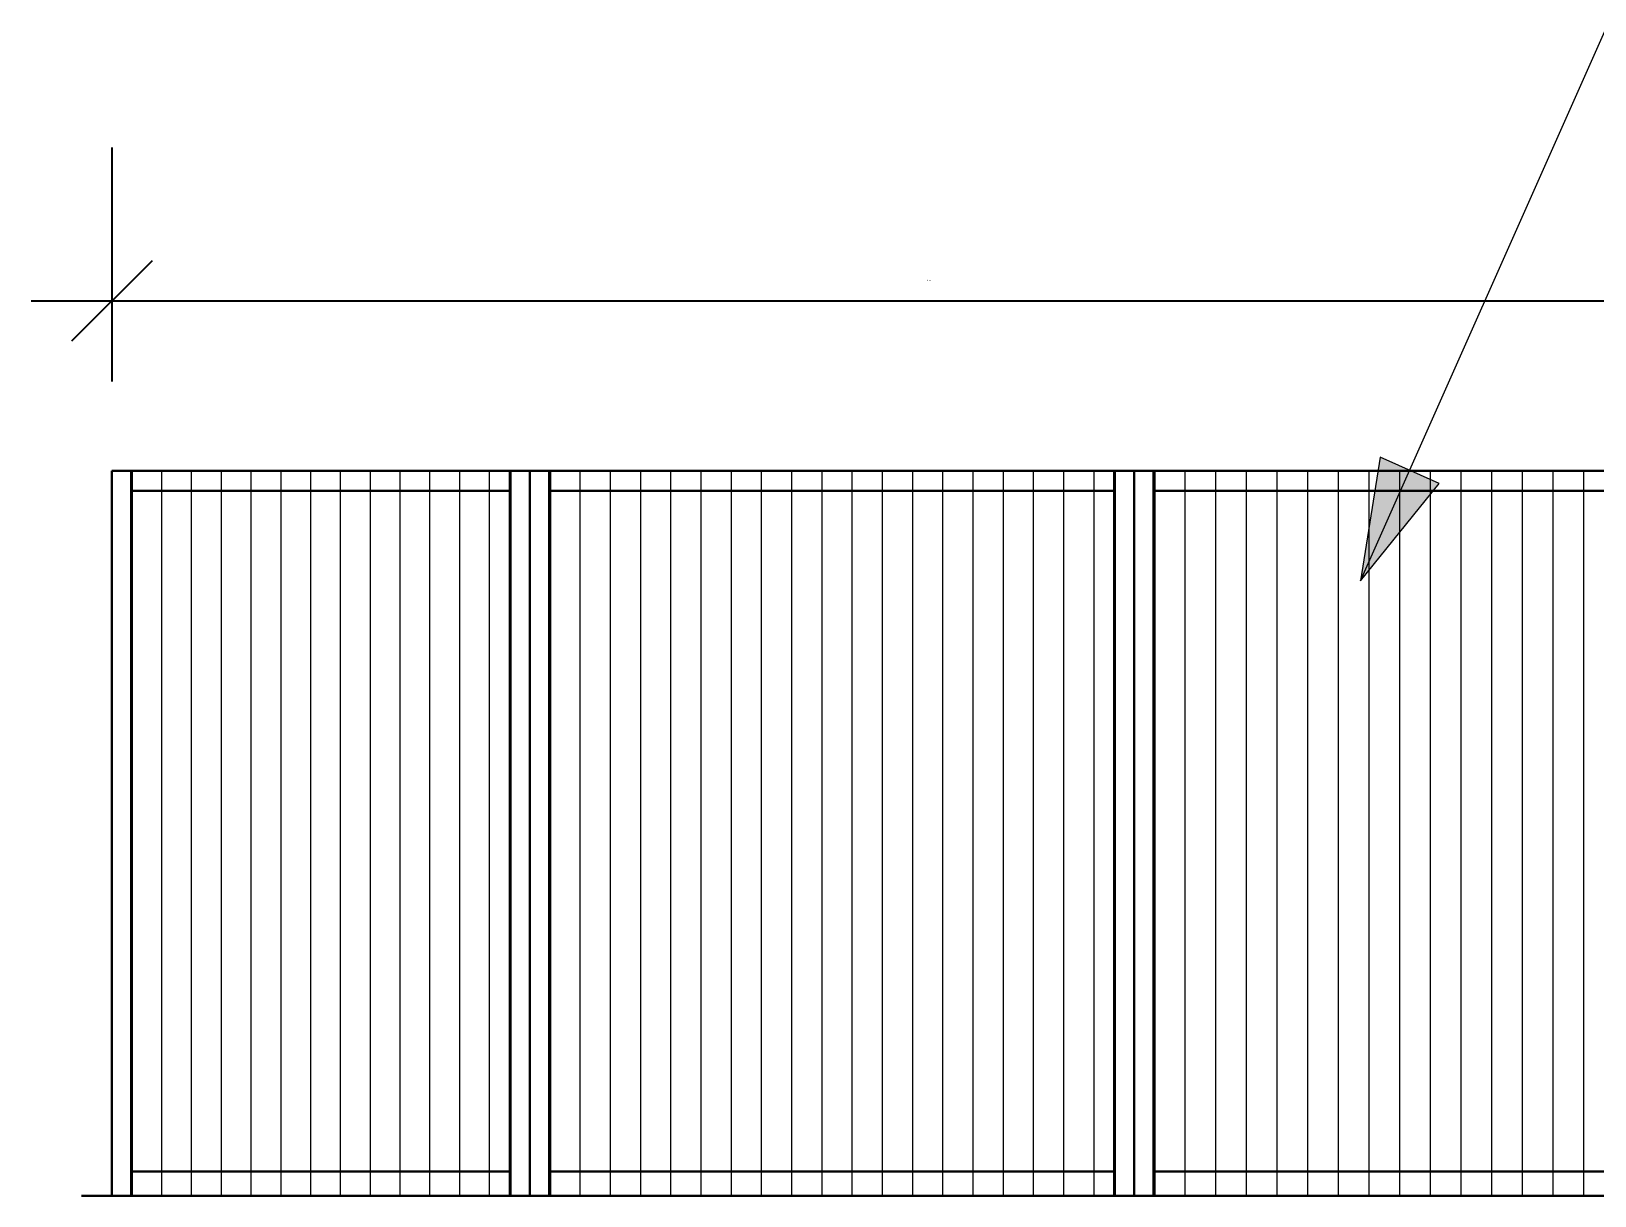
# Model space of a CAD drawing. Header units: millimetres. Extents: x -1379 to 1385823, y -4884429 to 548763.
# Drawn here: x 324579 to 328459, y -2335150 to -2332259 of the extents above; entities that cross this region are included whole.
import ezdxf

# ---------------------------------------------------------------- set-up
doc = ezdxf.new("R2010")
doc.units = ezdxf.units.MM
doc.layers.add('000 - CONCRETE_EX_LOUVERS_DEF_SUB', color=7, linetype='Continuous', plot=False)
doc.layers.add('000 - D I M', color=7, linetype='Continuous')
doc.layers.add('G-ANNO-TEXT', color=7, linetype='Continuous', lineweight=9)
doc.styles.add('Arial_2', font='arial.ttf', dxfattribs={"height": 3})
doc.dimstyles.new('DPA-DIM-3_0_T-T', dxfattribs={"dimscale": 304.8, "dimtxt": 306.07782, "dimasz": 0.656168, "dimexe": 0.656168, "dimexo": 0.0625, "dimgap": 0.164042, "dimtad": 1, "dimdec": 0, "dimzin": 0, "dimdsep": 46, "dimtxsty": 'Arial_2', "dimblk1": 'OBLIQUE', "dimblk2": 'OBLIQUE', "dimsah": 1, "dimcen": 0.09, "dimdle": 0.656168, "dimclrd": 7, "dimclre": 7, "dimclrt": 7, "dimadec": 8, "dimazin": 0, "dimtfac": 1, "dimtdec": 4, "dimtix": 1, "dimtmove": 0, "dimatfit": 3, "dimfxl": 1.312336, "dimfxlon": 1, "dimtvp": 1, "dimtolj": 1, "dimtzin": 0, "dimarcsym": 2})

# ---------------------------------------------------------------- blocks, each defined once
blk = doc.blocks.new('DPA_CP_Entrance Louver Grill Vertical Z - Louver Grill Vertical Z-5069871-IV01 - ELEVATION 4')
at = {"layer": '000 - CONCRETE_EX_LOUVERS_DEF_SUB', "color": 7}
for p, q in [((2312409.7, 109825), (2312459.7, 109825)), ((2312459.7, 109825), (2312409.7, 109825)), ((2312457.7, 109825), (2312409.7, 109825)), ((2312409.7, 109825), (2312459.7, 109825)), ((2313909.7, 109825), (2312409.7, 109825)), ((2313909.7, 109825), (2312409.7, 109825)), ((2312459.7, 109825), (2312457.7, 109825)), ((2313859.7, 109825), (2313909.7, 109825)), ((2313909.7, 109825), (2313859.7, 109825)), ((2313859.7, 109825), (2313909.7, 109825)), ((2313861.7, 109825), (2313859.7, 109825)), ((2313909.7, 109825), (2313861.7, 109825))]:
    blk.add_line(p, q, dxfattribs=at)
blk = doc.blocks.new('DPA_CP_Entrance Louver Grill Vertical Z - Louver Grill Vertical Z-5243039-IV01 - ELEVATION 4')
at = {"layer": '000 - CONCRETE_EX_LOUVERS_DEF_SUB', "color": 7}
for p, q in [((2313959.7, 111625), (2313909.7, 111625)), ((2313909.7, 111625), (2313959.7, 111625)), ((2313957.7, 111625), (2313909.7, 111625)), ((2313909.7, 111625), (2313959.7, 111625)), ((2315277.7, 111625), (2313909.7, 111625)), ((2315277.7, 111625), (2313909.7, 111625)), ((2313959.7, 111625), (2313957.7, 111625)), ((2315277.7, 111625), (2315227.7, 111625)), ((2315227.7, 111625), (2315277.7, 111625)), ((2315227.7, 111625), (2315277.7, 111625)), ((2315229.7, 111625), (2315227.7, 111625)), ((2315277.7, 111625), (2315229.7, 111625)), ((2315277.7, 111625), (2315277.7, 109825)), ((2315277.7, 109825), (2315277.7, 111625)), ((2315277.7, 109825), (2315277.7, 111625)), ((2315277.7, 109825), (2315277.7, 111625)), ((2315277.7, 111575), (2315277.7, 111625)), ((2315277.7, 111625), (2315277.7, 111575)), ((2313960.2, 111575), (2315227.7, 111575)), ((2315227.7, 111575), (2313960.2, 111575)), ((2313960.2, 111575), (2315227.7, 111575)), ((2315227.7, 111575), (2313960.2, 111575)), ((2315227.7, 109885), (2315227.7, 111575)), ((2315227.7, 109885), (2315227.7, 111575)), ((2315227.7, 111575), (2315227.7, 109885)), ((2315227.7, 109885), (2315227.7, 111575)), ((2315227.7, 109885), (2315227.7, 111575)), ((2315227.7, 109885), (2315227.7, 111575)), ((2315227.7, 109885), (2313960.2, 109885)), ((2315227.7, 109885), (2313960.2, 109885)), ((2313960.2, 109885), (2315227.7, 109885)), ((2315227.7, 109885), (2313960.2, 109885)), ((2315277.7, 109825), (2315277.7, 109885)), ((2315277.7, 109885), (2315277.7, 109825)), ((2313959.7, 109825), (2313909.7, 109825)), ((2313909.7, 109825), (2313959.7, 109825)), ((2313959.7, 109825), (2313909.7, 109825)), ((2313909.7, 109825), (2313957.7, 109825)), ((2313909.7, 109825), (2315277.7, 109825)), ((2315277.7, 109825), (2313909.7, 109825)), ((2313957.7, 109825), (2313959.7, 109825)), ((2315277.7, 109825), (2315227.7, 109825)), ((2315227.7, 109825), (2315277.7, 109825)), ((2315227.7, 109825), (2315229.7, 109825)), ((2315277.7, 109825), (2315227.7, 109825)), ((2315229.7, 109825), (2315277.7, 109825))]:
    blk.add_line(p, q, dxfattribs=at)
blk = doc.blocks.new('DPA_CP_Entrance Louver Grill Vertical Z - Louver Grill Vertical Z-V174-IV01 - ELEVATION 4')
at = {"layer": '000 - CONCRETE_EX_LOUVERS_DEF_SUB', "color": 7}
for p, q in [((2312459.7, 111625), (2312409.7, 111625)), ((2312409.7, 111625), (2312459.7, 111625)), ((2312457.7, 111625), (2312409.7, 111625)), ((2312409.7, 111625), (2312459.7, 111625)), ((2313909.7, 111625), (2312409.7, 111625)), ((2313909.7, 111625), (2312409.7, 111625)), ((2312459.7, 111625), (2312457.7, 111625)), ((2313909.7, 111625), (2313859.7, 111625)), ((2313859.7, 111625), (2313909.7, 111625)), ((2313859.7, 111625), (2313909.7, 111625)), ((2313861.7, 111625), (2313859.7, 111625)), ((2313909.7, 111625), (2313861.7, 111625)), ((2312460.2, 111575), (2313859.7, 111575)), ((2313859.7, 111575), (2312460.2, 111575)), ((2312460.2, 111575), (2313859.7, 111575)), ((2313859.7, 111575), (2312460.2, 111575)), ((2313859.7, 109885), (2312460.2, 109885)), ((2313859.7, 109885), (2312460.2, 109885)), ((2312460.2, 109885), (2313859.7, 109885)), ((2313859.7, 109885), (2312460.2, 109885)), ((2312459.7, 109825), (2312409.7, 109825)), ((2312409.7, 109825), (2312459.7, 109825)), ((2312459.7, 109825), (2312409.7, 109825)), ((2312409.7, 109825), (2312457.7, 109825)), ((2312409.7, 109825), (2313909.7, 109825)), ((2313909.7, 109825), (2312409.7, 109825)), ((2312457.7, 109825), (2312459.7, 109825)), ((2313909.7, 109825), (2313859.7, 109825)), ((2313859.7, 109825), (2313909.7, 109825)), ((2313859.7, 109825), (2313861.7, 109825)), ((2313909.7, 109825), (2313859.7, 109825)), ((2313861.7, 109825), (2313909.7, 109825))]:
    blk.add_line(p, q, dxfattribs=at)
blk = doc.blocks.new('DPA_CP_Entrance Louver Grill Vertical Z - Louver Grill Vertical Z-5239802-IV01 - ELEVATION 4')
at = {"layer": '000 - CONCRETE_EX_LOUVERS_DEF_SUB', "color": 7}
for p, q in [((2312409.7, 111625), (2311372.7, 111625)), ((2312409.7, 111625), (2311372.7, 111625)), ((2312409.7, 111625), (2312359.7, 111625)), ((2312359.7, 111625), (2312409.7, 111625)), ((2312359.7, 111625), (2312409.7, 111625)), ((2312361.7, 111625), (2312359.7, 111625)), ((2312409.7, 111625), (2312361.7, 111625)), ((2311422.7, 111575), (2312359.7, 111575)), ((2312359.7, 111575), (2311422.7, 111575)), ((2311422.7, 111575), (2312359.7, 111575)), ((2312359.7, 111575), (2311422.7, 111575)), ((2312359.7, 109885), (2311422.7, 109885)), ((2312359.7, 109885), (2311422.7, 109885)), ((2311422.7, 109885), (2312359.7, 109885)), ((2312359.7, 109885), (2311422.7, 109885)), ((2311347.7, 109825), (2311297.7, 109825)), ((2311297.7, 109825), (2311347.7, 109825)), ((2311347.7, 109825), (2311297.7, 109825)), ((2311297.7, 109825), (2311345.7, 109825)), ((2311297.7, 109825), (2312409.7, 109825)), ((2312409.7, 109825), (2311297.7, 109825)), ((2311345.7, 109825), (2311347.7, 109825)), ((2312409.7, 109825), (2312359.7, 109825)), ((2312359.7, 109825), (2312409.7, 109825)), ((2312359.7, 109825), (2312361.7, 109825)), ((2312409.7, 109825), (2312359.7, 109825)), ((2312361.7, 109825), (2312409.7, 109825))]:
    blk.add_line(p, q, dxfattribs=at)
blk = doc.blocks.new('DPA_CP_Entrance Louver Grill Vertical Z - Louver Grill Vertical Z-5242754-IV01 - ELEVATION 4')
at = {"layer": '000 - CONCRETE_EX_LOUVERS_DEF_SUB', "color": 7}
for p, q in [((2311372.7, 111625), (2311422.7, 111625)), ((2311422.7, 111625), (2311372.7, 111625)), ((2311372.7, 111625), (2311372.7, 109825)), ((2311372.7, 109825), (2311372.7, 111625)), ((2311422.7, 111625), (2311372.7, 111625)), ((2311372.7, 111625), (2311420.7, 111625)), ((2311372.7, 109825), (2311372.7, 111625)), ((2311372.7, 109825), (2311372.7, 111625)), ((2311372.7, 111575), (2311372.7, 111625)), ((2311372.7, 111625), (2311372.7, 111575)), ((2311372.7, 111625), (2312410.2, 111625)), ((2311372.7, 111625), (2312410.2, 111625)), ((2311420.7, 111625), (2311422.7, 111625)), ((2311420.7, 109825), (2311420.7, 111625)), ((2311420.7, 109825), (2311420.7, 111625)), ((2311422.7, 111625), (2311422.7, 109825)), ((2311422.7, 109825), (2311422.7, 111625)), ((2312360.2, 111625), (2312410.2, 111625)), ((2312410.2, 111625), (2312360.2, 111625)), ((2312360.2, 111625), (2312362.2, 111625)), ((2312410.2, 111625), (2312360.2, 111625)), ((2312360.2, 111625), (2312360.2, 109825)), ((2312360.2, 109825), (2312360.2, 111625)), ((2312362.2, 111625), (2312410.2, 111625)), ((2312362.2, 111625), (2312362.2, 109825)), ((2312362.2, 111625), (2312362.2, 109825)), ((2312410.2, 109825), (2312410.2, 111625)), ((2312410.2, 109825), (2312410.2, 111625)), ((2312410.2, 111625), (2312410.2, 109825)), ((2312410.2, 111625), (2312410.2, 109825)), ((2312410.2, 111575), (2312410.2, 111625)), ((2312410.2, 111625), (2312410.2, 111575)), ((2311422.7, 109885), (2311422.7, 111575)), ((2311422.7, 109885), (2311422.7, 111575)), ((2312360.2, 111575), (2311422.7, 111575)), ((2311422.7, 111575), (2312360.2, 111575)), ((2312360.2, 111575), (2311422.7, 111575)), ((2311422.7, 111575), (2312360.2, 111575)), ((2311422.7, 109885), (2311422.7, 111575)), ((2311422.7, 109885), (2311422.7, 111575)), ((2312360.2, 111575), (2312360.2, 109885)), ((2312360.2, 109885), (2312360.2, 111575)), ((2312360.2, 111575), (2312360.2, 109885)), ((2312360.2, 109885), (2312360.2, 111575)), ((2311372.7, 109825), (2311372.7, 109885)), ((2311372.7, 109885), (2311372.7, 109825)), ((2311422.7, 109885), (2312360.2, 109885)), ((2311422.7, 109885), (2312360.2, 109885)), ((2312360.2, 109885), (2311422.7, 109885)), ((2311422.7, 109885), (2312360.2, 109885)), ((2312410.2, 109825), (2312410.2, 109885)), ((2312410.2, 109885), (2312410.2, 109825)), ((2311372.7, 109825), (2311422.7, 109825)), ((2311422.7, 109825), (2311372.7, 109825)), ((2311420.7, 109825), (2311372.7, 109825)), ((2311372.7, 109825), (2311422.7, 109825)), ((2312410.2, 109825), (2311372.7, 109825)), ((2311372.7, 109825), (2312410.2, 109825)), ((2311422.7, 109825), (2311420.7, 109825)), ((2312360.2, 109825), (2312410.2, 109825)), ((2312410.2, 109825), (2312360.2, 109825)), ((2312360.2, 109825), (2312410.2, 109825)), ((2312362.2, 109825), (2312360.2, 109825)), ((2312410.2, 109825), (2312362.2, 109825))]:
    blk.add_line(p, q, dxfattribs=at)
blk = doc.blocks.new('GM_Louver Grill Vertical Z1 - Z Profile-V175-IV01 - ELEVATION 4')
at = {"layer": '000 - CONCRETE_EX_LOUVERS_DEF_SUB', "color": 7, "lineweight": 9}
blk.add_line((2311866.5, 109825), (2311866.5, 111625), dxfattribs=at)
blk = doc.blocks.new('DPA_CP_Entrance Louver Grill Vertical Z - Louver Grill Vertical Z-V176-IV01 - ELEVATION 4')
at = {"layer": '000 - CONCRETE_EX_LOUVERS_DEF_SUB', "color": 7}
for p, q in [((2312410.2, 111625), (2312460.2, 111625)), ((2312460.2, 111625), (2312410.2, 111625)), ((2312410.2, 111625), (2312410.2, 109825)), ((2312410.2, 109825), (2312410.2, 111625)), ((2312460.2, 111625), (2312410.2, 111625)), ((2312410.2, 111625), (2312458.2, 111625)), ((2312410.2, 109825), (2312410.2, 111625)), ((2312410.2, 109825), (2312410.2, 111625)), ((2312410.2, 111575), (2312410.2, 111625)), ((2312410.2, 111625), (2312410.2, 111575)), ((2312410.2, 111625), (2313910.2, 111625)), ((2312410.2, 111625), (2313910.2, 111625)), ((2312458.2, 111625), (2312460.2, 111625)), ((2312458.2, 109825), (2312458.2, 111625)), ((2312458.2, 109825), (2312458.2, 111625)), ((2312460.2, 111625), (2312460.2, 109825)), ((2312460.2, 109825), (2312460.2, 111625)), ((2313860.2, 111625), (2313910.2, 111625)), ((2313910.2, 111625), (2313860.2, 111625)), ((2313860.2, 111625), (2313862.2, 111625)), ((2313910.2, 111625), (2313860.2, 111625)), ((2313860.2, 111625), (2313860.2, 109825)), ((2313860.2, 109825), (2313860.2, 111625)), ((2313862.2, 111625), (2313910.2, 111625)), ((2313862.2, 111625), (2313862.2, 109825)), ((2313862.2, 111625), (2313862.2, 109825)), ((2313910.2, 109825), (2313910.2, 111625)), ((2313910.2, 109825), (2313910.2, 111625)), ((2313910.2, 111625), (2313910.2, 109825)), ((2313910.2, 111625), (2313910.2, 109825)), ((2313910.2, 111575), (2313910.2, 111625)), ((2313910.2, 111625), (2313910.2, 111575)), ((2312460.2, 109885), (2312460.2, 111575)), ((2312460.2, 109885), (2312460.2, 111575)), ((2313860.2, 111575), (2312460.2, 111575)), ((2312460.2, 111575), (2313860.2, 111575)), ((2313860.2, 111575), (2312460.2, 111575)), ((2312460.2, 111575), (2313860.2, 111575)), ((2312460.2, 109885), (2312460.2, 111575)), ((2312460.2, 109885), (2312460.2, 111575)), ((2313860.2, 111575), (2313860.2, 109885)), ((2313860.2, 109885), (2313860.2, 111575)), ((2313860.2, 111575), (2313860.2, 109885)), ((2313860.2, 109885), (2313860.2, 111575)), ((2312410.2, 109825), (2312410.2, 109885)), ((2312410.2, 109885), (2312410.2, 109825)), ((2312460.2, 109885), (2313860.2, 109885)), ((2312460.2, 109885), (2313860.2, 109885)), ((2313860.2, 109885), (2312460.2, 109885)), ((2312460.2, 109885), (2313860.2, 109885)), ((2313910.2, 109825), (2313910.2, 109885)), ((2313910.2, 109885), (2313910.2, 109825)), ((2312410.2, 109825), (2312460.2, 109825)), ((2312460.2, 109825), (2312410.2, 109825)), ((2312458.2, 109825), (2312410.2, 109825)), ((2312410.2, 109825), (2312460.2, 109825)), ((2313910.2, 109825), (2312410.2, 109825)), ((2312410.2, 109825), (2313910.2, 109825)), ((2312460.2, 109825), (2312458.2, 109825)), ((2313860.2, 109825), (2313910.2, 109825)), ((2313910.2, 109825), (2313860.2, 109825)), ((2313860.2, 109825), (2313910.2, 109825)), ((2313862.2, 109825), (2313860.2, 109825)), ((2313910.2, 109825), (2313862.2, 109825))]:
    blk.add_line(p, q, dxfattribs=at)
blk = doc.blocks.new('DPA_CP_Entrance Louver Grill Vertical Z - Louver Grill Vertical Z-5242974-IV01 - ELEVATION 4')
at = {"layer": '000 - CONCRETE_EX_LOUVERS_DEF_SUB', "color": 7}
for p, q in [((2313910.2, 111625), (2313960.2, 111625)), ((2313960.2, 111625), (2313910.2, 111625)), ((2313910.2, 111625), (2313910.2, 109825)), ((2313910.2, 109825), (2313910.2, 111625)), ((2313960.2, 111625), (2313910.2, 111625)), ((2313910.2, 111625), (2313958.2, 111625)), ((2313910.2, 109825), (2313910.2, 111625)), ((2313910.2, 109825), (2313910.2, 111625)), ((2313910.2, 111575), (2313910.2, 111625)), ((2313910.2, 111625), (2313910.2, 111575)), ((2313910.2, 111625), (2315277.7, 111625)), ((2313910.2, 111625), (2315277.7, 111625)), ((2313958.2, 111625), (2313960.2, 111625)), ((2313958.2, 109825), (2313958.2, 111625)), ((2313958.2, 109825), (2313958.2, 111625)), ((2313960.2, 111625), (2313960.2, 109825)), ((2313960.2, 109825), (2313960.2, 111625)), ((2315227.7, 111625), (2315277.7, 111625)), ((2315277.7, 111625), (2315227.7, 111625)), ((2315227.7, 111625), (2315229.7, 111625)), ((2315277.7, 111625), (2315227.7, 111625)), ((2315227.7, 111625), (2315227.7, 109825)), ((2315227.7, 109825), (2315227.7, 111625)), ((2315229.7, 111625), (2315277.7, 111625)), ((2315229.7, 111625), (2315229.7, 109825)), ((2315229.7, 111625), (2315229.7, 109825)), ((2315277.7, 109825), (2315277.7, 111625)), ((2315277.7, 109825), (2315277.7, 111625)), ((2315277.7, 111625), (2315277.7, 109825)), ((2315277.7, 111625), (2315277.7, 109825)), ((2315277.7, 111575), (2315277.7, 111625)), ((2315277.7, 111625), (2315277.7, 111575)), ((2313960.2, 109885), (2313960.2, 111575)), ((2313960.2, 109885), (2313960.2, 111575)), ((2315227.7, 111575), (2313960.2, 111575)), ((2313960.2, 111575), (2315227.7, 111575)), ((2315227.7, 111575), (2313960.2, 111575)), ((2313960.2, 111575), (2315227.7, 111575)), ((2313960.2, 109885), (2313960.2, 111575)), ((2313960.2, 109885), (2313960.2, 111575)), ((2315227.7, 111575), (2315227.7, 109885)), ((2315227.7, 109885), (2315227.7, 111575)), ((2315227.7, 111575), (2315227.7, 109885)), ((2315227.7, 109885), (2315227.7, 111575)), ((2313910.2, 109825), (2313910.2, 109885)), ((2313910.2, 109885), (2313910.2, 109825)), ((2313960.2, 109885), (2315227.7, 109885)), ((2313960.2, 109885), (2315227.7, 109885)), ((2315227.7, 109885), (2313960.2, 109885)), ((2313960.2, 109885), (2315227.7, 109885)), ((2315277.7, 109825), (2315277.7, 109885)), ((2315277.7, 109885), (2315277.7, 109825)), ((2313910.2, 109825), (2313960.2, 109825)), ((2313960.2, 109825), (2313910.2, 109825)), ((2313958.2, 109825), (2313910.2, 109825)), ((2313910.2, 109825), (2313960.2, 109825)), ((2315277.7, 109825), (2313910.2, 109825)), ((2313910.2, 109825), (2315277.7, 109825)), ((2313960.2, 109825), (2313958.2, 109825)), ((2315227.7, 109825), (2315277.7, 109825)), ((2315277.7, 109825), (2315227.7, 109825)), ((2315227.7, 109825), (2315277.7, 109825)), ((2315229.7, 109825), (2315227.7, 109825)), ((2315277.7, 109825), (2315229.7, 109825))]:
    blk.add_line(p, q, dxfattribs=at)
blk = doc.blocks.new('_Oblique')
at = {"color": 7, "linetype": 'ByBlock', "lineweight": -2}
blk.add_line((-0.5, -0.5), (0.5, 0.5), dxfattribs=at)
blk = doc.blocks.new('*D1794')
at = {"layer": '000 - D I M', "color": 7, "lineweight": -2, "transparency": 16777216}
for p, q in [((324778.8, -2332547.8), (324778.8, -2333128.7)), ((328833.8, -2333309.7), (328833.8, -2332728.7)), ((324578.8, -2332928.7), (329033.8, -2332928.7))]:
    blk.add_line(p, q, dxfattribs=at)
at = {"layer": 'Defpoints', "color": 7, "transparency": 16777216}
for p in [(324778.8, -2332528.7), (328833.8, -2332928.7), (328833.8, -2333328.7)]:
    blk.add_point(p, dxfattribs=at)
at = {"layer": '000 - D I M', "color": 7, "lineweight": -2, "transparency": 16777216, "xscale": 200, "yscale": 200, "zscale": 200, "rotation": 180}
blk.add_blockref('_Oblique', (324778.8, -2332928.7), dxfattribs=at)
at = {"layer": '000 - D I M', "color": 7, "lineweight": -2, "transparency": 16777216, "xscale": 200, "yscale": 200, "zscale": 200}
blk.add_blockref('_Oblique', (328833.8, -2332928.7), dxfattribs=at)
at = {"layer": '000 - D I M', "color": 7, "transparency": 16777216, "insert": (326806.3, -2332877.2), "char_height": 3, "width": 1107.531, "attachment_point": 5, "style": 'Arial_2'}
blk.add_mtext('\\A1;4055', dxfattribs=at)

msp = doc.modelspace()

# ---------------------------------------------------------------- hatches: boundary and pattern name
at = {"layer": 'G-ANNO-TEXT'}
msp.add_hatch(color=7, dxfattribs=at).paths.add_polyline_path([(327877.9, -2333623.6), (328073.2, -2333382), (327926.3, -2333316.8)])

# ---------------------------------------------------------------- linework, layer by layer
at = {"layer": '000 - CONCRETE_EX_LOUVERS_DEF_SUB', "color": 7, "lineweight": 9}
for p, q in [((324778.8, -2335140.4), (324778.8, -2335150.4)), ((324778.8, -2335150.4), (328903.8, -2335150.4)), ((325618.8, -2335150.4), (326038.8, -2335150.4)), ((326038.8, -2335150.4), (325618.8, -2335150.4)), ((325820.8, -2335150.4), (325810.8, -2335150.4)), ((326038.8, -2335150.4), (325818.8, -2335150.4)), ((325818.8, -2335150.4), (326038.8, -2335150.4)), ((327310.8, -2335150.4), (325820.8, -2335150.4)), ((326238.8, -2335150.4), (326038.8, -2335150.4)), ((326038.8, -2335150.4), (326238.8, -2335150.4)), ((326583.8, -2335150.4), (326383.8, -2335150.4)), ((326383.8, -2335150.4), (326583.8, -2335150.4)), ((328433.8, -2335150.4), (326583.8, -2335150.4)), ((326583.8, -2335150.4), (328433.8, -2335150.4)), ((328433.8, -2335150.4), (326583.8, -2335150.4)), ((326583.8, -2335150.4), (328433.8, -2335150.4)), ((327320.8, -2335150.4), (327310.8, -2335150.4)), ((328893.8, -2335150.4), (327320.8, -2335150.4)), ((328633.8, -2335150.4), (328433.8, -2335150.4)), ((328433.8, -2335150.4), (328633.8, -2335150.4))]:
    msp.add_line(p, q, dxfattribs=at)
at = {"layer": 'G-ANNO-TEXT', "color": 7}
for p, q in [((327877.9, -2333623.6), (328484.2, -2332259)), ((327926.3, -2333316.8), (327877.9, -2333623.6)), ((328073.2, -2333382), (327926.3, -2333316.8)), ((327877.9, -2333623.6), (328073.2, -2333382))]:
    msp.add_line(p, q, dxfattribs=at)

# ---------------------------------------------------------------- block references
at = {"layer": '000 - CONCRETE_EX_LOUVERS_DEF_SUB', "color": 7}
for name, p in [('DPA_CP_Entrance Louver Grill Vertical Z - Louver Grill Vertical Z-5239802-IV01 - ELEVATION 4', (-1986593.9, -2444975.4)), ('DPA_CP_Entrance Louver Grill Vertical Z - Louver Grill Vertical Z-5242754-IV01 - ELEVATION 4', (-1986593.9, -2444975.4)), ('GM_Louver Grill Vertical Z1 - Z Profile-V175-IV01 - ELEVATION 4', (-1987037.6, -2444975.4)), ('GM_Louver Grill Vertical Z1 - Z Profile-V175-IV01 - ELEVATION 4', (-1986963.7, -2444975.4)), ('GM_Louver Grill Vertical Z1 - Z Profile-V175-IV01 - ELEVATION 4', (-1986889.7, -2444975.4)), ('GM_Louver Grill Vertical Z1 - Z Profile-V175-IV01 - ELEVATION 4', (-1986815.8, -2444975.4)), ('GM_Louver Grill Vertical Z1 - Z Profile-V175-IV01 - ELEVATION 4', (-1986741.8, -2444975.4)), ('GM_Louver Grill Vertical Z1 - Z Profile-V175-IV01 - ELEVATION 4', (-1986667.8, -2444975.4)), ('GM_Louver Grill Vertical Z1 - Z Profile-V175-IV01 - ELEVATION 4', (-1986593.9, -2444975.4)), ('GM_Louver Grill Vertical Z1 - Z Profile-V175-IV01 - ELEVATION 4', (-1986519.9, -2444975.4)), ('GM_Louver Grill Vertical Z1 - Z Profile-V175-IV01 - ELEVATION 4', (-1986446, -2444975.4)), ('GM_Louver Grill Vertical Z1 - Z Profile-V175-IV01 - ELEVATION 4', (-1986372, -2444975.4)), ('GM_Louver Grill Vertical Z1 - Z Profile-V175-IV01 - ELEVATION 4', (-1986298.1, -2444975.4)), ('GM_Louver Grill Vertical Z1 - Z Profile-V175-IV01 - ELEVATION 4', (-1986224.1, -2444975.4)), ('GM_Louver Grill Vertical Z1 - Z Profile-V175-IV01 - ELEVATION 4', (-1986150.1, -2444975.4)), ('DPA_CP_Entrance Louver Grill Vertical Z - Louver Grill Vertical Z-V174-IV01 - ELEVATION 4', (-1986593.9, -2444975.4)), ('DPA_CP_Entrance Louver Grill Vertical Z - Louver Grill Vertical Z-V176-IV01 - ELEVATION 4', (-1986593.9, -2444975.4)), ('GM_Louver Grill Vertical Z1 - Z Profile-V175-IV01 - ELEVATION 4', (-1986000.1, -2444975.4)), ('GM_Louver Grill Vertical Z1 - Z Profile-V175-IV01 - ELEVATION 4', (-1985925.1, -2444975.4)), ('GM_Louver Grill Vertical Z1 - Z Profile-V175-IV01 - ELEVATION 4', (-1985850.1, -2444975.4)), ('GM_Louver Grill Vertical Z1 - Z Profile-V175-IV01 - ELEVATION 4', (-1985775.1, -2444975.4)), ('GM_Louver Grill Vertical Z1 - Z Profile-V175-IV01 - ELEVATION 4', (-1985700.1, -2444975.4)), ('GM_Louver Grill Vertical Z1 - Z Profile-V175-IV01 - ELEVATION 4', (-1985625.1, -2444975.4)), ('GM_Louver Grill Vertical Z1 - Z Profile-V175-IV01 - ELEVATION 4', (-1985550.1, -2444975.4)), ('GM_Louver Grill Vertical Z1 - Z Profile-V175-IV01 - ELEVATION 4', (-1985475.1, -2444975.4)), ('GM_Louver Grill Vertical Z1 - Z Profile-V175-IV01 - ELEVATION 4', (-1985400.1, -2444975.4)), ('GM_Louver Grill Vertical Z1 - Z Profile-V175-IV01 - ELEVATION 4', (-1985325.1, -2444975.4)), ('GM_Louver Grill Vertical Z1 - Z Profile-V175-IV01 - ELEVATION 4', (-1985250.1, -2444975.4)), ('GM_Louver Grill Vertical Z1 - Z Profile-V175-IV01 - ELEVATION 4', (-1985175.1, -2444975.4)), ('GM_Louver Grill Vertical Z1 - Z Profile-V175-IV01 - ELEVATION 4', (-1985100.1, -2444975.4)), ('GM_Louver Grill Vertical Z1 - Z Profile-V175-IV01 - ELEVATION 4', (-1985025.1, -2444975.4)), ('GM_Louver Grill Vertical Z1 - Z Profile-V175-IV01 - ELEVATION 4', (-1984950.1, -2444975.4)), ('GM_Louver Grill Vertical Z1 - Z Profile-V175-IV01 - ELEVATION 4', (-1984875.1, -2444975.4)), ('GM_Louver Grill Vertical Z1 - Z Profile-V175-IV01 - ELEVATION 4', (-1984800.1, -2444975.4)), ('GM_Louver Grill Vertical Z1 - Z Profile-V175-IV01 - ELEVATION 4', (-1984725.1, -2444975.4)), ('GM_Louver Grill Vertical Z1 - Z Profile-V175-IV01 - ELEVATION 4', (-1984650.1, -2444975.4)), ('DPA_CP_Entrance Louver Grill Vertical Z - Louver Grill Vertical Z-5243039-IV01 - ELEVATION 4', (-1986593.9, -2444975.4)), ('DPA_CP_Entrance Louver Grill Vertical Z - Louver Grill Vertical Z-5242974-IV01 - ELEVATION 4', (-1986593.9, -2444975.4)), ('GM_Louver Grill Vertical Z1 - Z Profile-V175-IV01 - ELEVATION 4', (-1984500.1, -2444975.4)), ('GM_Louver Grill Vertical Z1 - Z Profile-V175-IV01 - ELEVATION 4', (-1984424, -2444975.4)), ('GM_Louver Grill Vertical Z1 - Z Profile-V175-IV01 - ELEVATION 4', (-1984348, -2444975.4)), ('GM_Louver Grill Vertical Z1 - Z Profile-V175-IV01 - ELEVATION 4', (-1984271.9, -2444975.4)), ('GM_Louver Grill Vertical Z1 - Z Profile-V175-IV01 - ELEVATION 4', (-1984195.8, -2444975.4)), ('GM_Louver Grill Vertical Z1 - Z Profile-V175-IV01 - ELEVATION 4', (-1984119.7, -2444975.4)), ('GM_Louver Grill Vertical Z1 - Z Profile-V175-IV01 - ELEVATION 4', (-1984043.6, -2444975.4)), ('GM_Louver Grill Vertical Z1 - Z Profile-V175-IV01 - ELEVATION 4', (-1983967.5, -2444975.4)), ('GM_Louver Grill Vertical Z1 - Z Profile-V175-IV01 - ELEVATION 4', (-1983891.4, -2444975.4)), ('GM_Louver Grill Vertical Z1 - Z Profile-V175-IV01 - ELEVATION 4', (-1983815.3, -2444975.4)), ('GM_Louver Grill Vertical Z1 - Z Profile-V175-IV01 - ELEVATION 4', (-1983739.2, -2444975.4)), ('GM_Louver Grill Vertical Z1 - Z Profile-V175-IV01 - ELEVATION 4', (-1983663.1, -2444975.4)), ('GM_Louver Grill Vertical Z1 - Z Profile-V175-IV01 - ELEVATION 4', (-1983587, -2444975.4)), ('GM_Louver Grill Vertical Z1 - Z Profile-V175-IV01 - ELEVATION 4', (-1983510.9, -2444975.4)), ('GM_Louver Grill Vertical Z1 - Z Profile-V175-IV01 - ELEVATION 4', (-1983434.8, -2444975.4)), ('DPA_CP_Entrance Louver Grill Vertical Z - Louver Grill Vertical Z-5069871-IV01 - ELEVATION 4', (-1986593.9, -2444975.4))]:
    msp.add_blockref(name, p, dxfattribs=at)

# ---------------------------------------------------------------- dimensions: what is measured, and where the dimension line sits
at = {"layer": '000 - D I M', "color": 7}
dim = msp.add_linear_dim(base=(328833.8, -2332928.7), p1=(324778.8, -2332528.7), p2=(328833.8, -2333328.7), dimstyle='DPA-DIM-3_0_T-T', override={"dimpost": '<>', "dimclrd": 7, "dimclre": 7, "dimclrt": 7, "dimfxl": 4133.161623}, dxfattribs=at)
dim.commit()
dim.dimension.update_dxf_attribs({"geometry": '*D1794', "text_midpoint": (326806.3, -2332877.2)})

doc.saveas('drawing.dxf')
